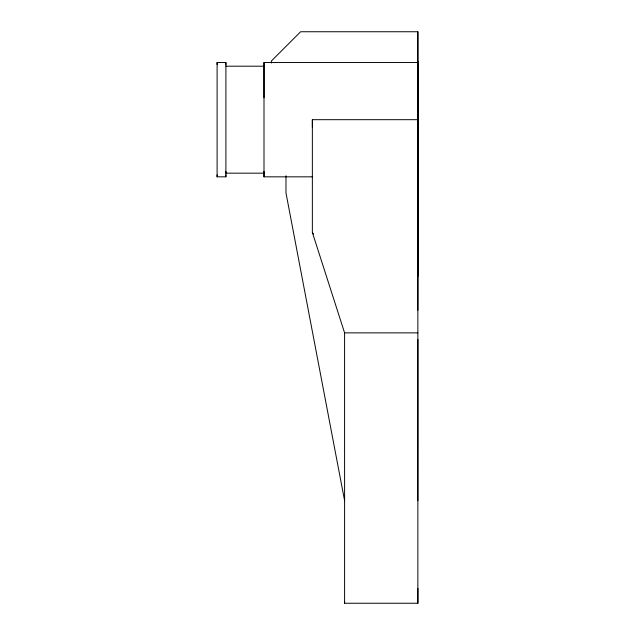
<?xml version="1.0" encoding="UTF-8"?>
<svg xmlns="http://www.w3.org/2000/svg" width="635" height="635" viewBox="0 0 635 635"><rect width="100%" height="100%" fill="white"/><g stroke="black" fill="none" stroke-linecap="round" stroke-linejoin="round"><path stroke-width="0.95" d="M225.901 62.524L225.901 176.824L217.106 176.824L217.106 62.524L225.901 62.524L225.901 64.476M417.862 276.392L417.862 62.532L264.001 62.532L264.001 176.832L312.356 176.832L312.356 176.339M417.862 332.867L344.591 332.867L312.356 232.434L312.356 119.682L417.862 119.682M417.854 119.674L417.862 310.166M417.854 61.555L417.854 61.055M417.87 339.471L417.846 500.674M344.599 500.674L285.98 192.945L285.98 175.736M225.901 66.191L264.001 66.191M264.001 173.164L225.901 173.164L225.901 171.339M344.591 332.708L344.599 603.25L417.87 603.242L417.862 31.75L300.633 31.75L271.328 61.055L271.328 63.032M312.356 232.434L313.531 234.029M417.87 603.242L417.87 588.367M344.599 603.242L344.599 601.377M417.854 31.75L417.854 178.284M312.356 119.682L312.356 127.135M264.001 62.532L264.001 97.806M264.001 176.832L264.001 171.339M225.901 174.879L225.901 176.824M217.106 62.524L217.106 64.476M217.106 174.879L217.106 176.824"/></g></svg>
